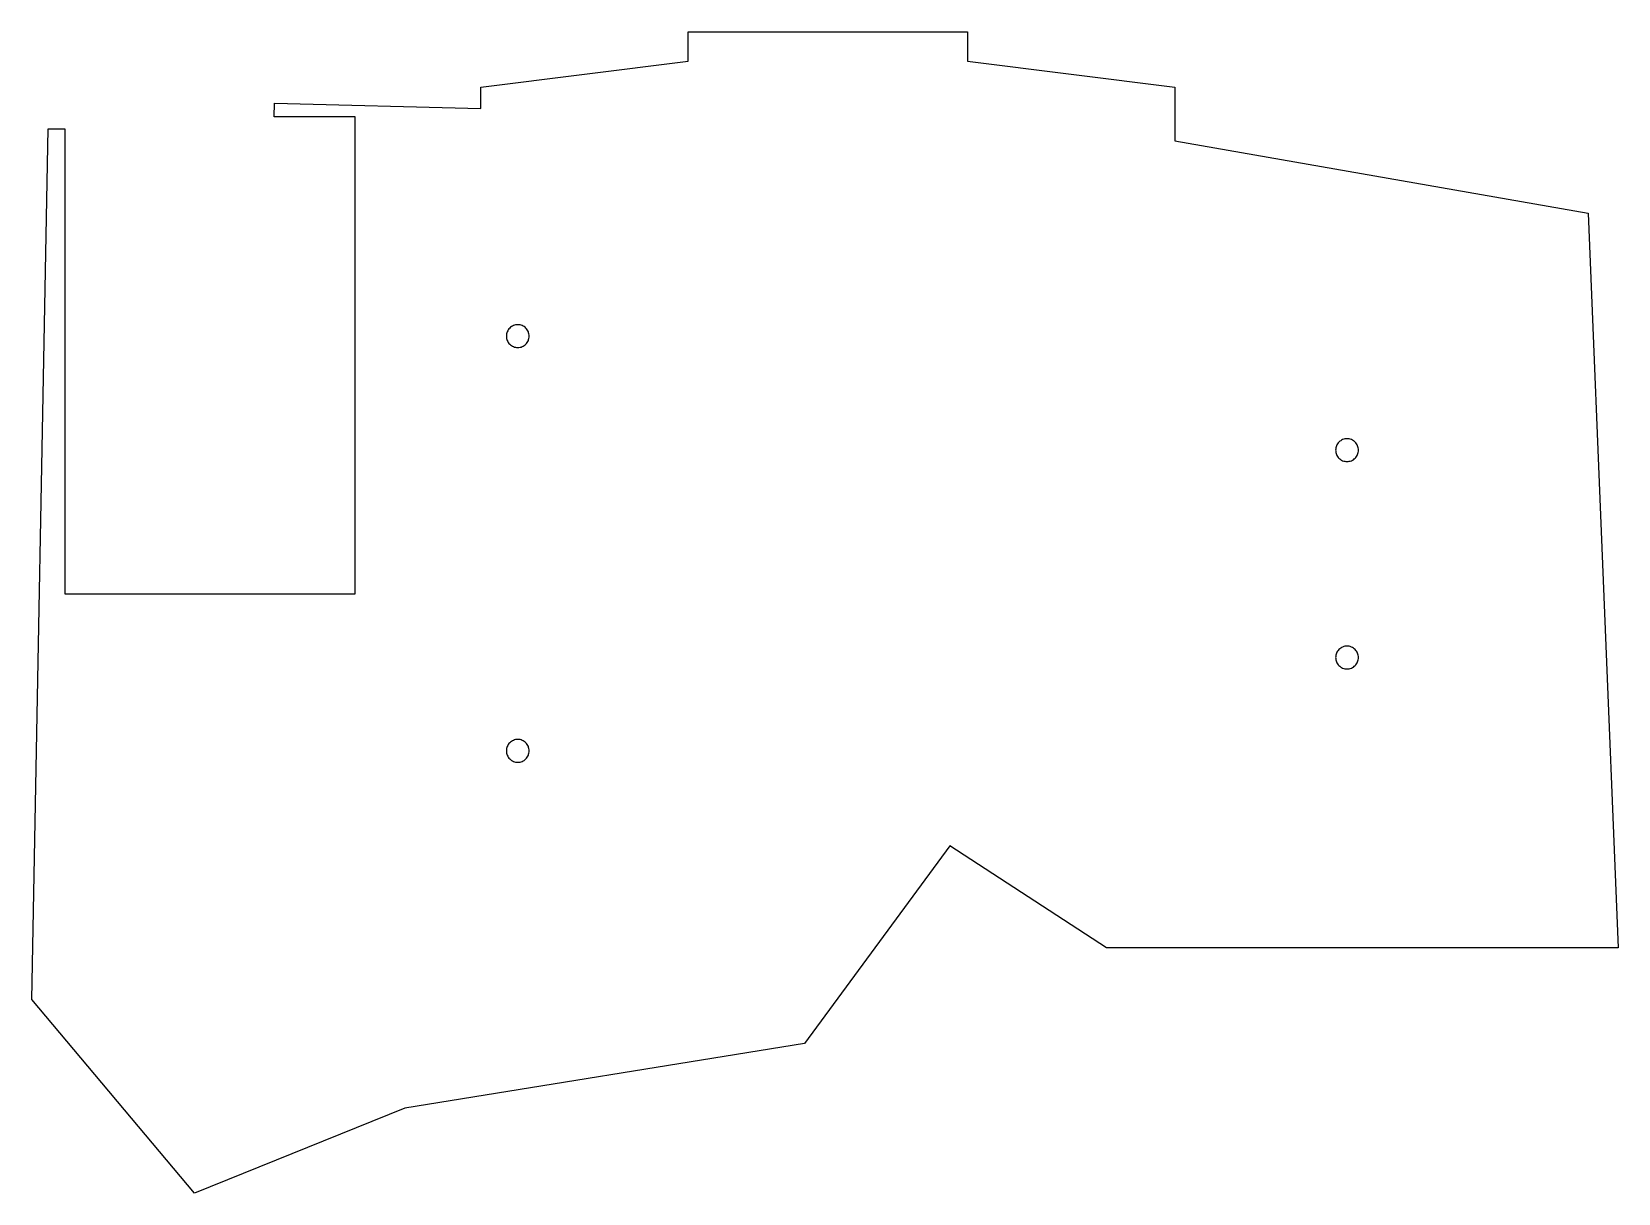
# Model space of a CAD drawing. Header units: millimetres. Extents: x -76 to 77, y -56 to 56.
import ezdxf

# ---------------------------------------------------------------- set-up
doc = ezdxf.new("R2010")
doc.units = ezdxf.units.MM

msp = doc.modelspace()

# ---------------------------------------------------------------- linework, layer by layer
for points in [[(-33.13, 48.21), (-33.13, 50.27), (-13.13, 52.77), (-13.13, 55.61), (13.82, 55.61), (13.82, 52.77), (33.82, 50.27), (33.82, 45.1), (73.69, 38.13), (76.6, -32.74), (27.24, -32.74), (12.11, -22.89), (-1.9, -41.98), (-40.46, -48.19), (-60.77, -56.41), (-76.46, -37.71), (-74.86, 46.24), (-73.27, 46.24), (-73.27, 1.39), (-45.27, 1.39), (-45.27, 47.39), (-53.07, 47.39), (-53.04, 48.71)], [(-28.47, 26.26), (-28.47, 26.36), (-28.49, 26.47), (-28.52, 26.58), (-28.55, 26.68), (-28.6, 26.78), (-28.65, 26.87), (-28.72, 26.95), (-28.79, 27.03), (-28.87, 27.11), (-28.96, 27.17), (-29.05, 27.23), (-29.15, 27.27), (-29.25, 27.31), (-29.35, 27.34), (-29.46, 27.35), (-29.57, 27.36), (-29.68, 27.35), (-29.78, 27.34), (-29.89, 27.31), (-29.99, 27.27), (-30.09, 27.23), (-30.18, 27.17), (-30.27, 27.11), (-30.35, 27.03), (-30.42, 26.95), (-30.48, 26.87), (-30.54, 26.78), (-30.59, 26.68), (-30.62, 26.58), (-30.65, 26.47), (-30.66, 26.36), (-30.67, 26.26), (-30.66, 26.15), (-30.65, 26.04), (-30.62, 25.94), (-30.59, 25.84), (-30.54, 25.74), (-30.48, 25.65), (-30.42, 25.56), (-30.35, 25.48), (-30.27, 25.41), (-30.18, 25.34), (-30.09, 25.29), (-29.99, 25.24), (-29.89, 25.2), (-29.78, 25.18), (-29.68, 25.16), (-29.57, 25.16), (-29.46, 25.16), (-29.35, 25.18), (-29.25, 25.2), (-29.15, 25.24), (-29.05, 25.29), (-28.96, 25.34), (-28.87, 25.41), (-28.79, 25.48), (-28.72, 25.56), (-28.65, 25.65), (-28.6, 25.74), (-28.55, 25.84), (-28.52, 25.94), (-28.49, 26.04), (-28.47, 26.15)], [(51.53, 15.26), (51.53, 15.36), (51.51, 15.47), (51.48, 15.58), (51.45, 15.68), (51.4, 15.78), (51.35, 15.87), (51.28, 15.95), (51.21, 16.03), (51.13, 16.11), (51.04, 16.17), (50.95, 16.23), (50.85, 16.27), (50.75, 16.31), (50.65, 16.34), (50.54, 16.35), (50.43, 16.36), (50.32, 16.35), (50.22, 16.34), (50.11, 16.31), (50.01, 16.27), (49.91, 16.23), (49.82, 16.17), (49.73, 16.11), (49.65, 16.03), (49.58, 15.95), (49.52, 15.87), (49.46, 15.78), (49.41, 15.68), (49.38, 15.58), (49.35, 15.47), (49.34, 15.36), (49.33, 15.26), (49.34, 15.15), (49.35, 15.04), (49.38, 14.94), (49.41, 14.84), (49.46, 14.74), (49.52, 14.65), (49.58, 14.56), (49.65, 14.48), (49.73, 14.41), (49.82, 14.34), (49.91, 14.29), (50.01, 14.24), (50.11, 14.2), (50.22, 14.18), (50.32, 14.16), (50.43, 14.16), (50.54, 14.16), (50.65, 14.18), (50.75, 14.2), (50.85, 14.24), (50.95, 14.29), (51.04, 14.34), (51.13, 14.41), (51.21, 14.48), (51.28, 14.56), (51.35, 14.65), (51.4, 14.74), (51.45, 14.84), (51.48, 14.94), (51.51, 15.04), (51.53, 15.15)], [(51.53, -4.74), (51.53, -4.64), (51.51, -4.53), (51.48, -4.42), (51.45, -4.32), (51.4, -4.22), (51.35, -4.13), (51.28, -4.05), (51.21, -3.97), (51.13, -3.89), (51.04, -3.83), (50.95, -3.77), (50.85, -3.73), (50.75, -3.69), (50.65, -3.66), (50.54, -3.65), (50.43, -3.64), (50.32, -3.65), (50.22, -3.66), (50.11, -3.69), (50.01, -3.73), (49.91, -3.77), (49.82, -3.83), (49.73, -3.89), (49.65, -3.97), (49.58, -4.05), (49.52, -4.13), (49.46, -4.22), (49.41, -4.32), (49.38, -4.42), (49.35, -4.53), (49.34, -4.64), (49.33, -4.74), (49.34, -4.85), (49.35, -4.96), (49.38, -5.06), (49.41, -5.16), (49.46, -5.26), (49.52, -5.35), (49.58, -5.44), (49.65, -5.52), (49.73, -5.59), (49.82, -5.66), (49.91, -5.71), (50.01, -5.76), (50.11, -5.8), (50.22, -5.82), (50.32, -5.84), (50.43, -5.84), (50.54, -5.84), (50.65, -5.82), (50.75, -5.8), (50.85, -5.76), (50.95, -5.71), (51.04, -5.66), (51.13, -5.59), (51.21, -5.52), (51.28, -5.44), (51.35, -5.35), (51.4, -5.26), (51.45, -5.16), (51.48, -5.06), (51.51, -4.96), (51.53, -4.85)], [(-28.47, -13.74), (-28.47, -13.64), (-28.49, -13.53), (-28.52, -13.42), (-28.55, -13.32), (-28.6, -13.22), (-28.65, -13.13), (-28.72, -13.05), (-28.79, -12.97), (-28.87, -12.89), (-28.96, -12.83), (-29.05, -12.77), (-29.15, -12.73), (-29.25, -12.69), (-29.35, -12.66), (-29.46, -12.65), (-29.57, -12.64), (-29.68, -12.65), (-29.78, -12.66), (-29.89, -12.69), (-29.99, -12.73), (-30.09, -12.77), (-30.18, -12.83), (-30.27, -12.89), (-30.35, -12.97), (-30.42, -13.05), (-30.48, -13.13), (-30.54, -13.22), (-30.59, -13.32), (-30.62, -13.42), (-30.65, -13.53), (-30.66, -13.64), (-30.67, -13.74), (-30.66, -13.85), (-30.65, -13.96), (-30.62, -14.06), (-30.59, -14.16), (-30.54, -14.26), (-30.48, -14.35), (-30.42, -14.44), (-30.35, -14.52), (-30.27, -14.59), (-30.18, -14.66), (-30.09, -14.71), (-29.99, -14.76), (-29.89, -14.8), (-29.78, -14.82), (-29.68, -14.84), (-29.57, -14.84), (-29.46, -14.84), (-29.35, -14.82), (-29.25, -14.8), (-29.15, -14.76), (-29.05, -14.71), (-28.96, -14.66), (-28.87, -14.59), (-28.79, -14.52), (-28.72, -14.44), (-28.65, -14.35), (-28.6, -14.26), (-28.55, -14.16), (-28.52, -14.06), (-28.49, -13.96), (-28.47, -13.85)]]:
    msp.add_lwpolyline(points, close=True)

doc.saveas('drawing.dxf')
